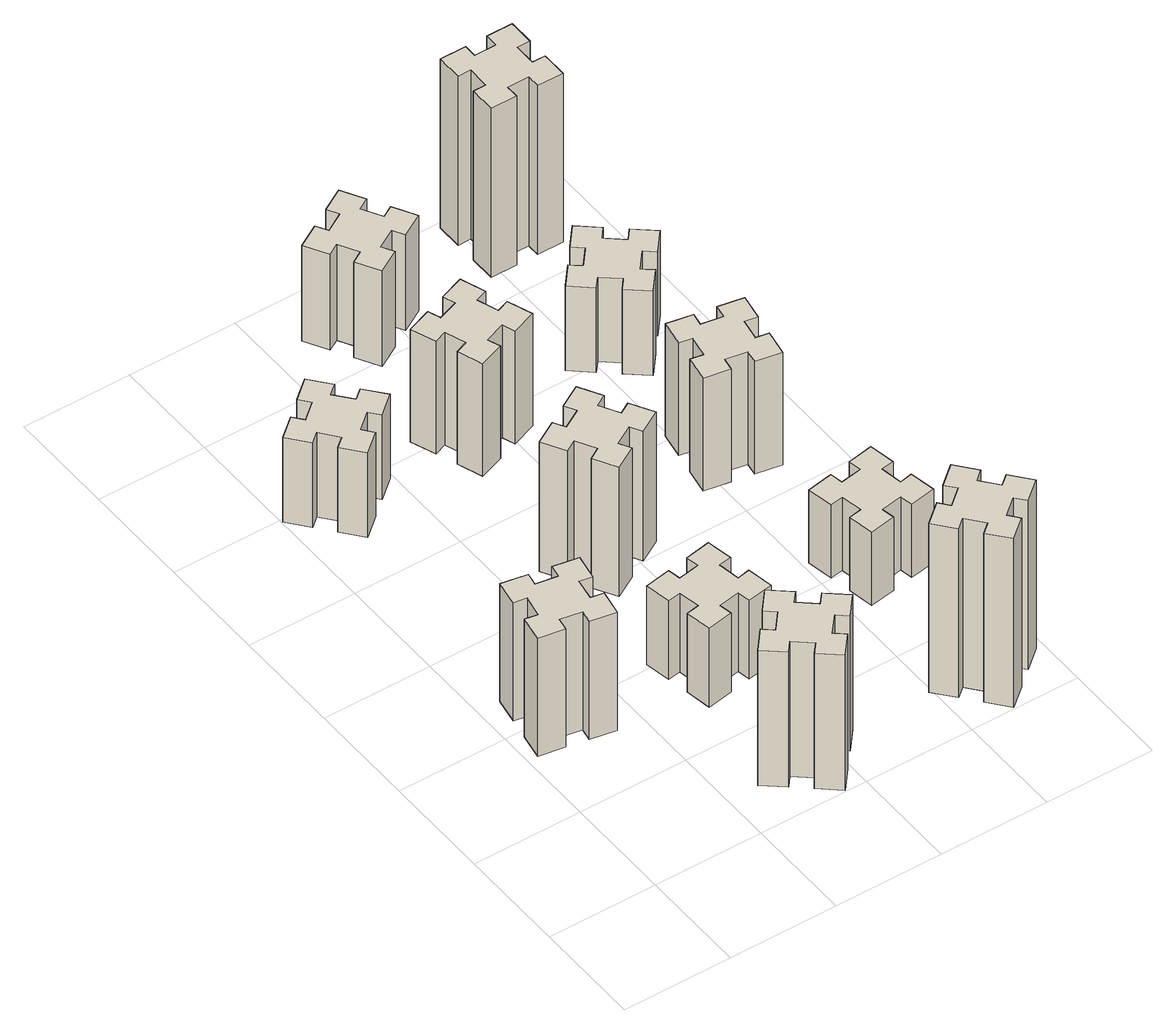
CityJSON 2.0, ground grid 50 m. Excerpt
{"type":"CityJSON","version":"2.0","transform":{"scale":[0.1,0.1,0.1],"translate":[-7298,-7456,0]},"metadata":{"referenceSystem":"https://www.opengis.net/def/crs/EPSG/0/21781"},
"CityObjects":{
"building1":{"type":"Building","attributes":{"class":"1000","function":"1000","usage":"1000","yearOfConstruction":2016,"roofType":"1000","measuredHeight":63,"storeysAboveGround":30,"storeysBelowGround":0},"geometry":[{"type":"Solid","lod":"1","boundaries":[[[[0,1,2,3,4,5,6,7,8,9,10,11,12,13,14,15,16,17,18,19]],[[17,16,20,21]],[[16,15,22,20]],[[15,14,23,22]],[[14,13,24,23]],[[13,12,25,24]],[[12,11,26,25]],[[11,10,27,26]],[[10,9,28,27]],[[9,8,29,28]],[[8,7,30,29]],[[7,6,31,30]],[[6,5,32,31]],[[5,4,33,32]],[[4,3,34,33]],[[3,2,35,34]],[[2,1,36,35]],[[1,0,37,36]],[[0,19,38,37]],[[19,18,39,38]],[[18,17,21,39]],[[24,25,26,27,28,29,30,31,32,33,34,35,36,37,38,39,21,20,22,23]]]]}]},
"building2":{"type":"Building","attributes":{"class":"1000","function":"1000","usage":"1000","yearOfConstruction":2016,"roofType":"1000","measuredHeight":72,"storeysAboveGround":30,"storeysBelowGround":0},"geometry":[{"type":"Solid","lod":"1","boundaries":[[[[40,41,42,43,44,45,46,47,48,49,50,51,52,53,54,55,56,57,58,59]],[[57,56,60,61]],[[56,55,62,60]],[[55,54,63,62]],[[54,53,64,63]],[[53,52,65,64]],[[52,51,66,65]],[[51,50,67,66]],[[50,49,68,67]],[[49,48,69,68]],[[48,47,70,69]],[[47,46,71,70]],[[46,45,72,71]],[[45,44,73,72]],[[44,43,74,73]],[[43,42,75,74]],[[42,41,76,75]],[[41,40,77,76]],[[40,59,78,77]],[[59,58,79,78]],[[58,57,61,79]],[[64,65,66,67,68,69,70,71,72,73,74,75,76,77,78,79,61,60,62,63]]]]}]},
"building3":{"type":"Building","attributes":{"class":"1000","function":"1000","usage":"1000","yearOfConstruction":2016,"roofType":"1000","measuredHeight":45,"storeysAboveGround":30,"storeysBelowGround":0},"geometry":[{"type":"Solid","lod":"1","boundaries":[[[[80,81,82,83,84,85,86,87,88,89,90,91,92,93,94,95,96,97,98,99]],[[97,96,100,101]],[[96,95,102,100]],[[95,94,103,102]],[[94,93,104,103]],[[93,92,105,104]],[[92,91,106,105]],[[91,90,107,106]],[[90,89,108,107]],[[89,88,109,108]],[[88,87,110,109]],[[87,86,111,110]],[[86,85,112,111]],[[85,84,113,112]],[[84,83,114,113]],[[83,82,115,114]],[[82,81,116,115]],[[81,80,117,116]],[[80,99,118,117]],[[99,98,119,118]],[[98,97,101,119]],[[104,105,106,107,108,109,110,111,112,113,114,115,116,117,118,119,101,100,102,103]]]]}]},
"building4":{"type":"Building","attributes":{"class":"1000","function":"1000","usage":"1000","yearOfConstruction":2016,"roofType":"1000","measuredHeight":42,"storeysAboveGround":30,"storeysBelowGround":0},"geometry":[{"type":"Solid","lod":"1","boundaries":[[[[120,121,122,123,124,125,126,127,128,129,130,131,132,133,134,135,136,137,138,139]],[[137,136,140,141]],[[136,135,142,140]],[[135,134,143,142]],[[134,133,144,143]],[[133,132,145,144]],[[132,131,146,145]],[[131,130,147,146]],[[130,129,148,147]],[[129,128,149,148]],[[128,127,150,149]],[[127,126,151,150]],[[126,125,152,151]],[[125,124,153,152]],[[124,123,154,153]],[[123,122,155,154]],[[122,121,156,155]],[[121,120,157,156]],[[120,139,158,157]],[[139,138,159,158]],[[138,137,141,159]],[[144,145,146,147,148,149,150,151,152,153,154,155,156,157,158,159,141,140,142,143]]]]}]},
"building5":{"type":"Building","attributes":{"class":"1000","function":"1000","usage":"1000","yearOfConstruction":2016,"roofType":"1000","measuredHeight":69,"storeysAboveGround":30,"storeysBelowGround":0},"geometry":[{"type":"Solid","lod":"1","boundaries":[[[[160,161,162,163,164,165,166,167,168,169,170,171,172,173,174,175,176,177,178,179]],[[177,176,180,181]],[[176,175,182,180]],[[175,174,183,182]],[[174,173,184,183]],[[173,172,185,184]],[[172,171,186,185]],[[171,170,187,186]],[[170,169,188,187]],[[169,168,189,188]],[[168,167,190,189]],[[167,166,191,190]],[[166,165,192,191]],[[165,164,193,192]],[[164,163,194,193]],[[163,162,195,194]],[[162,161,196,195]],[[161,160,197,196]],[[160,179,198,197]],[[179,178,199,198]],[[178,177,181,199]],[[184,185,186,187,188,189,190,191,192,193,194,195,196,197,198,199,181,180,182,183]]]]}]},
"building6":{"type":"Building","attributes":{"class":"1000","function":"1000","usage":"1000","yearOfConstruction":2016,"roofType":"1000","measuredHeight":60,"storeysAboveGround":30,"storeysBelowGround":0},"geometry":[{"type":"Solid","lod":"1","boundaries":[[[[200,201,202,203,204,205,206,207,208,209,210,211,212,213,214,215,216,217,218,219]],[[217,216,220,221]],[[216,215,222,220]],[[215,214,223,222]],[[214,213,224,223]],[[213,212,225,224]],[[212,211,226,225]],[[211,210,227,226]],[[210,209,228,227]],[[209,208,229,228]],[[208,207,230,229]],[[207,206,231,230]],[[206,205,232,231]],[[205,204,233,232]],[[204,203,234,233]],[[203,202,235,234]],[[202,201,236,235]],[[201,200,237,236]],[[200,219,238,237]],[[219,218,239,238]],[[218,217,221,239]],[[224,225,226,227,228,229,230,231,232,233,234,235,236,237,238,239,221,220,222,223]]]]}]},
"building7":{"type":"Building","attributes":{"class":"1000","function":"1000","usage":"1000","yearOfConstruction":2016,"roofType":"1000","measuredHeight":90,"storeysAboveGround":30,"storeysBelowGround":0},"geometry":[{"type":"Solid","lod":"1","boundaries":[[[[240,241,242,243,244,245,246,247,248,249,250,251,252,253,254,255,256,257,258,259]],[[257,256,260,261]],[[256,255,262,260]],[[255,254,263,262]],[[254,253,264,263]],[[253,252,265,264]],[[252,251,266,265]],[[251,250,267,266]],[[250,249,268,267]],[[249,248,269,268]],[[248,247,270,269]],[[247,246,271,270]],[[246,245,272,271]],[[245,244,273,272]],[[244,243,274,273]],[[243,242,275,274]],[[242,241,276,275]],[[241,240,277,276]],[[240,259,278,277]],[[259,258,279,278]],[[258,257,261,279]],[[264,265,266,267,268,269,270,271,272,273,274,275,276,277,278,279,261,260,262,263]]]]}]},
"building8":{"type":"Building","attributes":{"class":"1000","function":"1000","usage":"1000","yearOfConstruction":2016,"roofType":"1000","measuredHeight":51,"storeysAboveGround":30,"storeysBelowGround":0},"geometry":[{"type":"Solid","lod":"1","boundaries":[[[[280,281,282,283,284,285,286,287,288,289,290,291,292,293,294,295,296,297,298,299]],[[297,296,300,301]],[[296,295,302,300]],[[295,294,303,302]],[[294,293,304,303]],[[293,292,305,304]],[[292,291,306,305]],[[291,290,307,306]],[[290,289,308,307]],[[289,288,309,308]],[[288,287,310,309]],[[287,286,311,310]],[[286,285,312,311]],[[285,284,313,312]],[[284,283,314,313]],[[283,282,315,314]],[[282,281,316,315]],[[281,280,317,316]],[[280,299,318,317]],[[299,298,319,318]],[[298,297,301,319]],[[304,305,306,307,308,309,310,311,312,313,314,315,316,317,318,319,301,300,302,303]]]]}]},
"building9":{"type":"Building","attributes":{"class":"1000","function":"1000","usage":"1000","yearOfConstruction":2016,"roofType":"1000","measuredHeight":39,"storeysAboveGround":30,"storeysBelowGround":0},"geometry":[{"type":"Solid","lod":"1","boundaries":[[[[320,321,322,323,324,325,326,327,328,329,330,331,332,333,334,335,336,337,338,339]],[[337,336,340,341]],[[336,335,342,340]],[[335,334,343,342]],[[334,333,344,343]],[[333,332,345,344]],[[332,331,346,345]],[[331,330,347,346]],[[330,329,348,347]],[[329,328,349,348]],[[328,327,350,349]],[[327,326,351,350]],[[326,325,352,351]],[[325,324,353,352]],[[324,323,354,353]],[[323,322,355,354]],[[322,321,356,355]],[[321,320,357,356]],[[320,339,358,357]],[[339,338,359,358]],[[338,337,341,359]],[[344,345,346,347,348,349,350,351,352,353,354,355,356,357,358,359,341,340,342,343]]]]}]},
"building10":{"type":"Building","attributes":{"class":"1000","function":"1000","usage":"1000","yearOfConstruction":2016,"roofType":"1000","measuredHeight":60,"storeysAboveGround":30,"storeysBelowGround":0},"geometry":[{"type":"Solid","lod":"1","boundaries":[[[[360,361,362,363,364,365,366,367,368,369,370,371,372,373,374,375,376,377,378,379]],[[377,376,380,381]],[[376,375,382,380]],[[375,374,383,382]],[[374,373,384,383]],[[373,372,385,384]],[[372,371,386,385]],[[371,370,387,386]],[[370,369,388,387]],[[369,368,389,388]],[[368,367,390,389]],[[367,366,391,390]],[[366,365,392,391]],[[365,364,393,392]],[[364,363,394,393]],[[363,362,395,394]],[[362,361,396,395]],[[361,360,397,396]],[[360,379,398,397]],[[379,378,399,398]],[[378,377,381,399]],[[384,385,386,387,388,389,390,391,392,393,394,395,396,397,398,399,381,380,382,383]]]]}]},
"building11":{"type":"Building","attributes":{"class":"1000","function":"1000","usage":"1000","yearOfConstruction":2016,"roofType":"1000","measuredHeight":45,"storeysAboveGround":30,"storeysBelowGround":0},"geometry":[{"type":"Solid","lod":"1","boundaries":[[[[400,401,402,403,404,405,406,407,408,409,410,411,412,413,414,415,416,417,418,419]],[[417,416,420,421]],[[416,415,422,420]],[[415,414,423,422]],[[414,413,424,423]],[[413,412,425,424]],[[412,411,426,425]],[[411,410,427,426]],[[410,409,428,427]],[[409,408,429,428]],[[408,407,430,429]],[[407,406,431,430]],[[406,405,432,431]],[[405,404,433,432]],[[404,403,434,433]],[[403,402,435,434]],[[402,401,436,435]],[[401,400,437,436]],[[400,419,438,437]],[[419,418,439,438]],[[418,417,421,439]],[[424,425,426,427,428,429,430,431,432,433,434,435,436,437,438,439,421,420,422,423]]]]}]},
"building12":{"type":"Building","attributes":{"class":"1000","function":"1000","usage":"1000","yearOfConstruction":2016,"roofType":"1000","measuredHeight":90,"storeysAboveGround":30,"storeysBelowGround":0},"geometry":[{"type":"Solid","lod":"1","boundaries":[[[[440,441,442,443,444,445,446,447,448,449,450,451,452,453,454,455,456,457,458,459]],[[457,456,460,461]],[[456,455,462,460]],[[455,454,463,462]],[[454,453,464,463]],[[453,452,465,464]],[[452,451,466,465]],[[451,450,467,466]],[[450,449,468,467]],[[449,448,469,468]],[[448,447,470,469]],[[447,446,471,470]],[[446,445,472,471]],[[445,444,473,472]],[[444,443,474,473]],[[443,442,475,474]],[[442,441,476,475]],[[441,440,477,476]],[[440,459,478,477]],[[459,458,479,478]],[[458,457,461,479]],[[464,465,466,467,468,469,470,471,472,473,474,475,476,477,478,479,461,460,462,463]]]]}]}
},
"vertices":[
[345,917,0],[362,1015,0],[421,1005,0],[442,1123,0],[324,1144,0],[314,1085,0],[215,1102,0],[226,1161,0],[107,1182,0],[87,1064,0],[146,1054,0],[128,955,0],[69,966,0],[48,847,0],[167,827,0],[177,886,0],[275,868,0],[265,809,0],[383,788,0],[404,907,0],[275,868,630],[265,809,630],[177,886,630],[167,827,630],[48,847,630],[69,966,630],[128,955,630],[146,1054,630],[87,1064,630],[107,1182,630],[226,1161,630],[215,1102,630],[314,1085,630],[324,1144,630],[442,1123,630],[421,1005,630],[362,1015,630],[345,917,630],[404,907,630],[383,788,630],
[776,193,0],[853,129,0],[814,83,0],[906,6,0],[983,98,0],[937,136,0],[1002,213,0],[1048,174,0],[1125,266,0],[1033,343,0],[994,297,0],[918,362,0],[956,408,0],[864,485,0],[787,393,0],[833,354,0],[769,278,0],[723,316,0],[646,224,0],[738,147,0],[769,278,720],[723,316,720],[833,354,720],[787,393,720],[864,485,720],[956,408,720],[918,362,720],[994,297,720],[1033,343,720],[1125,266,720],[1048,174,720],[1002,213,720],[937,136,720],[983,98,720],[906,6,720],[814,83,720],[853,129,720],[776,193,720],[738,147,720],[646,224,720],
[278,2349,0],[354,2413,0],[393,2367,0],[485,2444,0],[408,2536,0],[362,2498,0],[297,2574,0],[343,2613,0],[266,2705,0],[174,2628,0],[213,2582,0],[136,2517,0],[98,2563,0],[6,2486,0],[83,2394,0],[129,2433,0],[193,2356,0],[147,2318,0],[224,2226,0],[316,2303,0],[193,2356,450],[147,2318,450],[129,2433,450],[83,2394,450],[6,2486,450],[98,2563,450],[136,2517,450],[213,2582,450],[174,2628,450],[266,2705,450],[343,2613,450],[297,2574,450],[362,2498,450],[408,2536,450],[485,2444,450],[393,2367,450],[354,2413,450],[278,2349,450],[316,2303,450],[224,2226,450],
[915,1002,0],[817,985,0],[807,1044,0],[688,1023,0],[709,905,0],[768,915,0],[786,817,0],[727,807,0],[747,688,0],[866,709,0],[855,768,0],[954,786,0],[964,727,0],[1082,747,0],[1061,866,0],[1002,855,0],[985,954,0],[1044,964,0],[1023,1082,0],[905,1061,0],[985,954,420],[1044,964,420],[1002,855,420],[1061,866,420],[1082,747,420],[964,727,420],[954,786,420],[855,768,420],[866,709,420],[747,688,420],[727,807,420],[786,817,420],[768,915,420],[709,905,420],[688,1023,420],[807,1044,420],[817,985,420],[915,1002,420],[905,1061,420],[1023,1082,420],
[765,1614,0],[815,1527,0],[763,1497,0],[823,1393,0],[927,1453,0],[897,1505,0],[984,1555,0],[1014,1503,0],[1118,1563,0],[1058,1667,0],[1006,1637,0],[956,1724,0],[1008,1754,0],[948,1858,0],[844,1798,0],[874,1746,0],[787,1696,0],[757,1748,0],[653,1688,0],[713,1584,0],[787,1696,690],[757,1748,690],[874,1746,690],[844,1798,690],[948,1858,690],[1008,1754,690],[956,1724,690],[1006,1637,690],[1058,1667,690],[1118,1563,690],[1014,1503,690],[984,1555,690],[897,1505,690],[927,1453,690],[823,1393,690],[763,1497,690],[815,1527,690],[765,1614,690],[713,1584,690],[653,1688,690],
[876,2345,0],[970,2379,0],[990,2323,0],[1103,2364,0],[1062,2477,0],[1006,2456,0],[972,2550,0],[1028,2570,0],[987,2683,0],[874,2642,0],[895,2586,0],[801,2552,0],[780,2608,0],[667,2567,0],[709,2454,0],[765,2475,0],[799,2381,0],[743,2360,0],[784,2247,0],[897,2289,0],[799,2381,600],[743,2360,600],[765,2475,600],[709,2454,600],[667,2567,600],[780,2608,600],[801,2552,600],[895,2586,600],[874,2642,600],[987,2683,600],[1028,2570,600],[972,2550,600],[1006,2456,600],[1062,2477,600],[1103,2364,600],[990,2323,600],[970,2379,600],[876,2345,600],[897,2289,600],[784,2247,600],
[1758,129,0],[1834,193,0],[1873,147,0],[1965,224,0],[1888,316,0],[1842,278,0],[1777,354,0],[1823,393,0],[1746,485,0],[1654,408,0],[1693,362,0],[1616,297,0],[1578,343,0],[1486,266,0],[1563,174,0],[1609,213,0],[1673,136,0],[1627,98,0],[1704,6,0],[1796,83,0],[1673,136,900],[1627,98,900],[1609,213,900],[1563,174,900],[1486,266,900],[1578,343,900],[1616,297,900],[1693,362,900],[1654,408,900],[1746,485,900],[1823,393,900],[1777,354,900],[1842,278,900],[1888,316,900],[1965,224,900],[1873,147,900],[1834,193,900],[1758,129,900],[1796,83,900],[1704,6,900],
[1006,3217,0],[956,3304,0],[1008,3334,0],[948,3438,0],[844,3378,0],[874,3326,0],[787,3276,0],[757,3328,0],[653,3268,0],[713,3164,0],[765,3194,0],[815,3107,0],[763,3077,0],[823,2973,0],[927,3033,0],[897,3085,0],[984,3135,0],[1014,3083,0],[1118,3143,0],[1058,3247,0],[984,3135,510],[1014,3083,510],[897,3085,510],[927,3033,510],[823,2973,510],[763,3077,510],[815,3107,510],[765,3194,510],[713,3164,510],[653,3268,510],[757,3328,510],[787,3276,510],[874,3326,510],[844,3378,510],[948,3438,510],[1008,3334,510],[956,3304,510],[1006,3217,510],[1058,3247,510],[1118,3143,510],
[1755,1102,0],[1657,1085,0],[1647,1144,0],[1528,1123,0],[1549,1005,0],[1608,1015,0],[1626,917,0],[1567,907,0],[1587,788,0],[1706,809,0],[1695,868,0],[1794,886,0],[1804,827,0],[1922,847,0],[1901,966,0],[1842,955,0],[1825,1054,0],[1884,1064,0],[1863,1182,0],[1745,1161,0],[1825,1054,390],[1884,1064,390],[1842,955,390],[1901,966,390],[1922,847,390],[1804,827,390],[1794,886,390],[1695,868,390],[1706,809,390],[1587,788,390],[1567,907,390],[1626,917,390],[1608,1015,390],[1549,1005,390],[1528,1123,390],[1647,1144,390],[1657,1085,390],[1755,1102,390],[1745,1161,390],[1863,1182,390],
[1557,1726,0],[1655,1708,0],[1645,1649,0],[1763,1628,0],[1784,1747,0],[1725,1757,0],[1742,1855,0],[1801,1845,0],[1822,1963,0],[1704,1984,0],[1694,1925,0],[1595,1942,0],[1606,2001,0],[1487,2022,0],[1467,1904,0],[1526,1894,0],[1508,1795,0],[1449,1806,0],[1428,1687,0],[1547,1667,0],[1508,1795,600],[1449,1806,600],[1526,1894,600],[1467,1904,600],[1487,2022,600],[1606,2001,600],[1595,1942,600],[1694,1925,600],[1704,1984,600],[1822,1963,600],[1801,1845,600],[1742,1855,600],[1725,1757,600],[1784,1747,600],[1763,1628,600],[1645,1649,600],[1655,1708,600],[1557,1726,600],[1547,1667,600],[1428,1687,600],
[1734,2617,0],[1658,2682,0],[1696,2728,0],[1604,2805,0],[1527,2713,0],[1573,2674,0],[1509,2598,0],[1463,2636,0],[1386,2544,0],[1478,2467,0],[1516,2513,0],[1593,2449,0],[1554,2403,0],[1646,2326,0],[1723,2418,0],[1677,2456,0],[1742,2533,0],[1788,2494,0],[1865,2586,0],[1773,2663,0],[1742,2533,450],[1788,2494,450],[1677,2456,450],[1723,2418,450],[1646,2326,450],[1554,2403,450],[1593,2449,450],[1516,2513,450],[1478,2467,450],[1386,2544,450],[1463,2636,450],[1509,2598,450],[1573,2674,450],[1527,2713,450],[1604,2805,450],[1696,2728,450],[1658,2682,450],[1734,2617,450],[1773,2663,450],[1865,2586,450],
[1575,3195,0],[1675,3195,0],[1675,3135,0],[1795,3135,0],[1795,3255,0],[1735,3255,0],[1735,3355,0],[1795,3355,0],[1795,3475,0],[1675,3475,0],[1675,3415,0],[1575,3415,0],[1575,3475,0],[1455,3475,0],[1455,3355,0],[1515,3355,0],[1515,3255,0],[1455,3255,0],[1455,3135,0],[1575,3135,0],[1515,3255,900],[1455,3255,900],[1515,3355,900],[1455,3355,900],[1455,3475,900],[1575,3475,900],[1575,3415,900],[1675,3415,900],[1675,3475,900],[1795,3475,900],[1795,3355,900],[1735,3355,900],[1735,3255,900],[1795,3255,900],[1795,3135,900],[1675,3135,900],[1675,3195,900],[1575,3195,900],[1575,3135,900],[1455,3135,900]
]}
